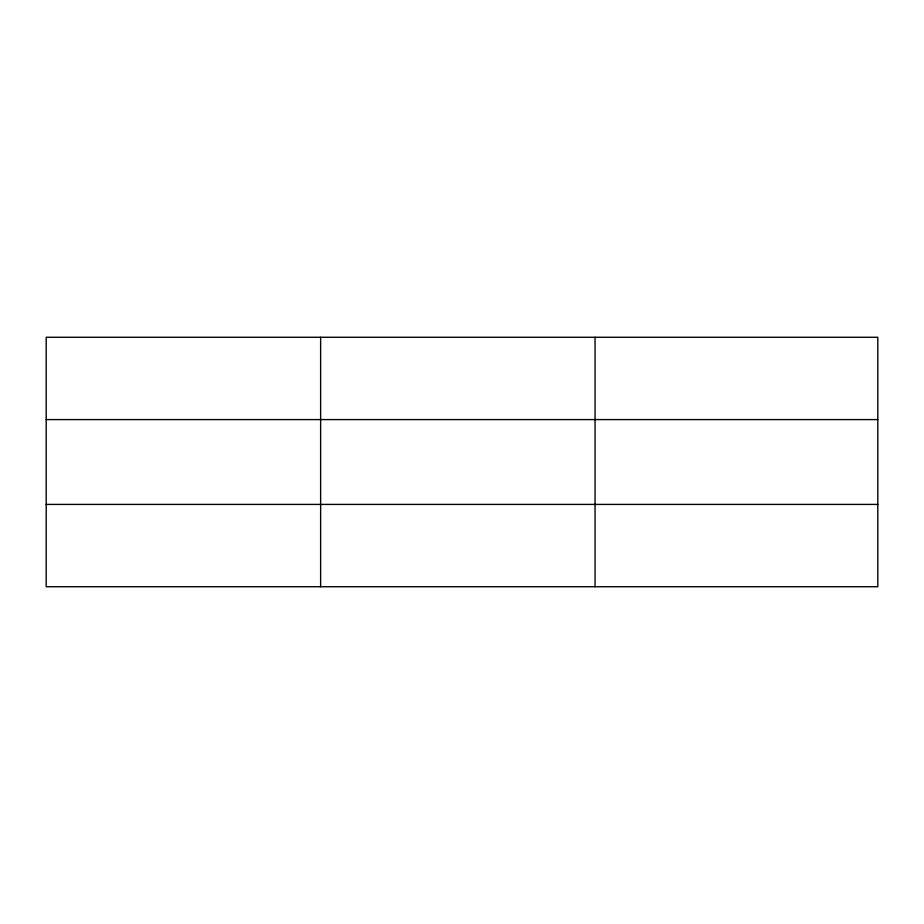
<?xml version="1.0" encoding="UTF-8"?>
<svg xmlns="http://www.w3.org/2000/svg" width="924" height="924" viewBox="0 0 924 924"><rect width="100%" height="100%" fill="white"/><g stroke="black" fill="none" stroke-linecap="round" stroke-linejoin="round"><path stroke-width="1.39" d="M320.628 586.728L320.628 337.272M595.056 586.728L595.056 337.272M877.8 504.412L877.8 586.728L46.2 586.728L46.2 337.272L877.8 337.272L877.8 504.412L46.2 504.412M46.2 419.588L877.8 419.588"/></g></svg>
